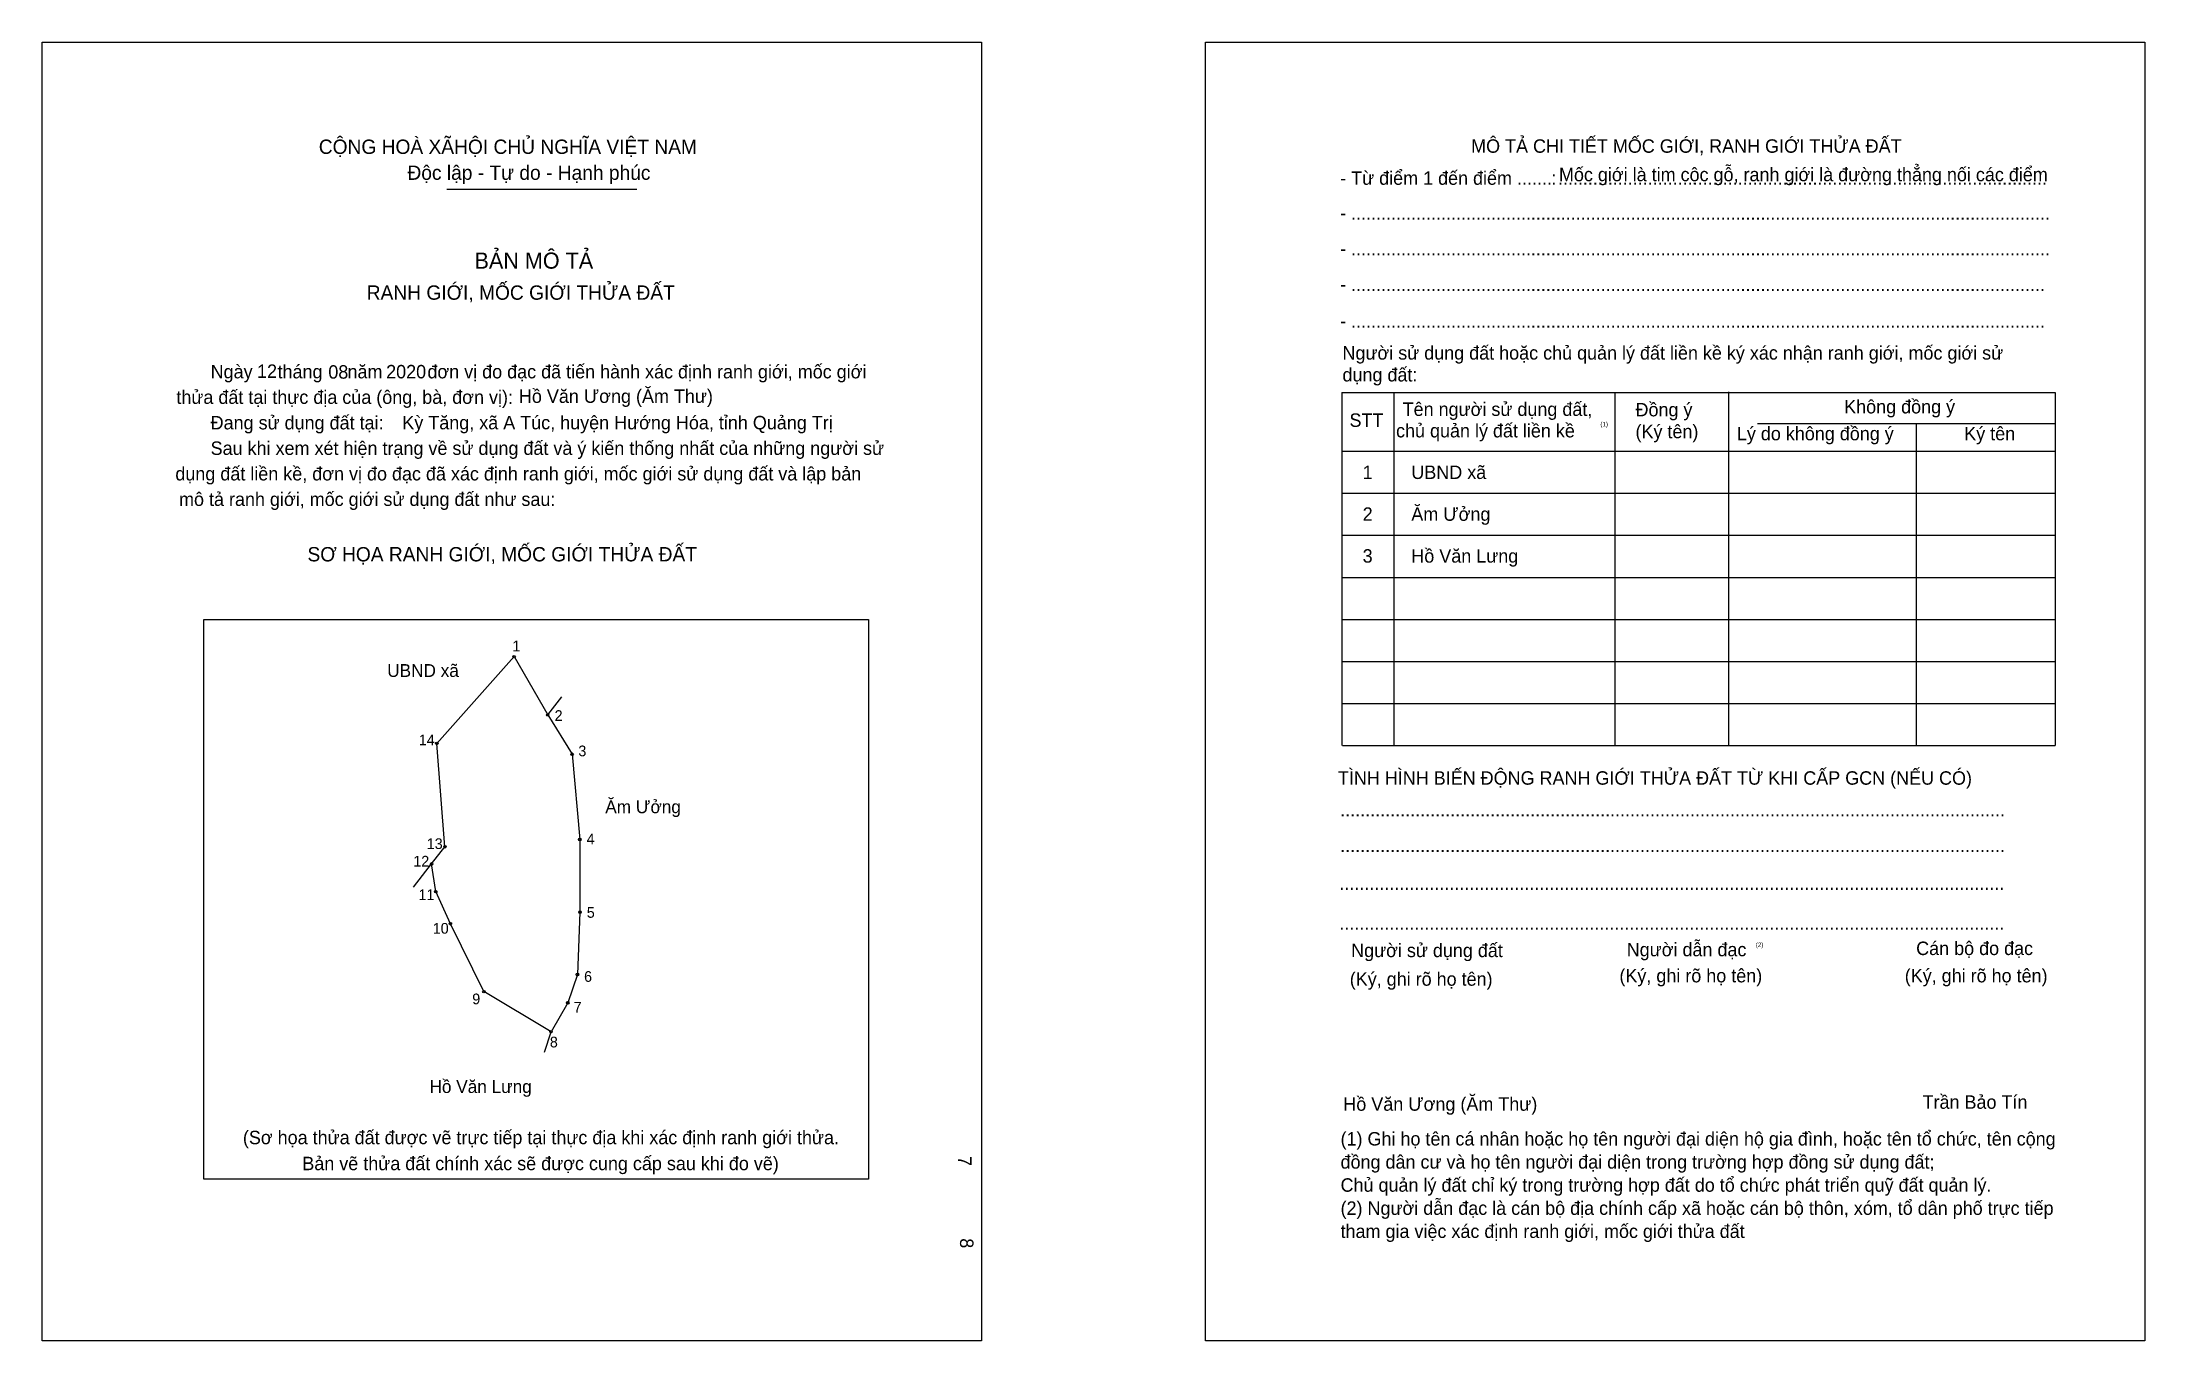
# Model space of a CAD drawing. Extents: x 547599 to 548408, y 1824017 to 1824517.
import ezdxf

# ---------------------------------------------------------------- set-up
doc = ezdxf.new("R2010")
doc.units = 0
for name, color, linetype in [('bmtKhungInTrang1', 7, 'Continuous'), ('bmtKhungInTrang2', 7, 'Continuous'), ('bmtNoiDung', 7, 'Continuous'), ('bmtTemplate', 7, 'Continuous'), ('CanhThua', 7, 'Continuous'), ('MocDinhThua', 7, 'Continuous'), ('RauThua', 7, 'Continuous'), ('SoHieuDinhThua', 7, 'Continuous'), ('TenChuLanCan', 7, 'Continuous')]:
    doc.layers.add(name, color=color, linetype=linetype)

msp = doc.modelspace()

# ---------------------------------------------------------------- linework, layer by layer
at = {"layer": 'bmtKhungInTrang1'}
msp.add_lwpolyline([(547599.11, 1824517.49), (547960.69, 1824517.49), (547960.69, 1824017.39), (547599.11, 1824017.39)], close=True, dxfattribs=at)
at = {"layer": 'bmtKhungInTrang2'}
msp.add_lwpolyline([(548046.91, 1824517.49), (548408.49, 1824517.49), (548408.49, 1824017.39), (548046.91, 1824017.39)], close=True, dxfattribs=at)
at = {"layer": 'bmtTemplate'}
for p, q in [((547754.92, 1824460.81), (547828.04, 1824460.81)), ((548119.45, 1824382.6), (548119.45, 1824246.65)), ((548204.5, 1824382.6), (548204.5, 1824246.65)), ((548248.26, 1824382.77), (548248.26, 1824246.65)), ((548373.87, 1824382.6), (548373.87, 1824246.65)), ((548259.36, 1824370.63), (548373.87, 1824370.63)), ((548099.62, 1824359.94), (548373.87, 1824359.94)), ((548099.62, 1824343.76), (548373.87, 1824343.76)), ((548099.62, 1824327.57), (548373.87, 1824327.57)), ((548099.62, 1824311.39), (548373.87, 1824311.39)), ((548099.62, 1824295.2), (548373.87, 1824295.2)), ((548099.62, 1824279.02), (548373.87, 1824279.02)), ((548099.62, 1824262.83), (548373.87, 1824262.83)), ((548099.62, 1824246.65), (548373.87, 1824246.65))]:
    msp.add_line(p, q, dxfattribs=at)
for points in [[(548099.44, 1824382.6), (548373.87, 1824382.6)], [(548099.44, 1824382.6), (548099.44, 1824246.65)], [(548320.49, 1824370.46), (548320.49, 1824246.65)]]:
    msp.add_lwpolyline(points, dxfattribs=at)
msp.add_lwpolyline([(547661.32, 1824079.67), (547661.32, 1824295.19), (547917.16, 1824295.19), (547917.16, 1824079.67)], close=True, dxfattribs=at)
at = {"layer": 'CanhThua'}
for p, q in [((547751.08, 1824247.46), (547780.78, 1824280.86)), ((547780.78, 1824280.86), (547793.72, 1824258.4)), ((547793.72, 1824258.4), (547803.1, 1824243.27)), ((547754.19, 1824207.67), (547751.08, 1824247.46)), ((547803.1, 1824243.27), (547806.05, 1824210.48)), ((547806.05, 1824210.48), (547806.14, 1824182.45)), ((547749.04, 1824201.05), (547754.19, 1824207.67)), ((547750.63, 1824190.38), (547749.04, 1824201.05)), ((547756.27, 1824178.02), (547750.63, 1824190.38)), ((547769.19, 1824151.88), (547756.27, 1824178.02)), ((547806.14, 1824182.45), (547805.15, 1824158.47)), ((547805.15, 1824158.47), (547801.44, 1824147.58)), ((547795, 1824136.46), (547769.19, 1824151.88)), ((547801.44, 1824147.58), (547795, 1824136.46))]:
    msp.add_line(p, q, dxfattribs=at)
at = {"layer": 'MocDinhThua'}
for centre in [(547780.78, 1824280.86), (547793.72, 1824258.4), (547751.08, 1824247.46), (547803.1, 1824243.27), (547806.05, 1824210.48), (547749.04, 1824201.05), (547754.19, 1824207.67), (547750.63, 1824190.38), (547756.27, 1824178.02), (547806.14, 1824182.45), (547805.15, 1824158.47), (547769.19, 1824151.88), (547801.44, 1824147.58), (547795, 1824136.46)]:
    msp.add_circle(centre, 0.495, dxfattribs=at)
at = {"layer": 'RauThua'}
for p, q in [((547793.72, 1824258.4), (547799.19, 1824265.42)), ((547742.04, 1824192.07), (547749.04, 1824201.05)), ((547792.45, 1824128.64), (547795, 1824136.46))]:
    msp.add_line(p, q, dxfattribs=at)

# ---------------------------------------------------------------- texts
at = {"layer": 'bmtNoiDung'}
for s, height, p in [('12', 5.174, (547681.85, 1824388.18)), ('08', 5.174, (547709.29, 1824387.89)), ('2020', 5.174, (547731.54, 1824388)), ('Hồ Văn Ương (Ăm Thư)', 5.1735, (547782.65, 1824378.55)), ('Kỳ Tăng, xã A Túc, huyện Hướng Hóa, tỉnh Quảng Trị', 5.1735, (547737.77, 1824368.38)), ('1', 5.17, (548107.4, 1824349.26)), ('UBND xã ', 5.174, (548126.12, 1824349.26)), ('Ăm Ưởng ', 5.174, (548126.12, 1824333.16)), ('2', 5.17, (548107.4, 1824333.16)), ('Hồ Văn Lưng ', 5.1735, (548126.12, 1824317.05)), ('3', 5.17, (548107.4, 1824317.05)), ('Hồ Văn Ương (Ăm Thư)', 5.1735, (548099.95, 1824106.02))]:
    msp.add_text(s, height=height, dxfattribs=at).set_placement(p)
for s, p in [('7', (547951.68, 1824088.57)), ('8', (547952.42, 1824056.91))]:
    msp.add_text(s, height=5.17, rotation=270, dxfattribs=at).set_placement(p)
at = {"layer": 'bmtTemplate'}
for s, height, p in [('CỘNG HOÀ XÃHỘI CHỦ NGHĨA VIỆT NAM', 5.5184, (547705.62, 1824474.42)), ('MÔ TẢ CHI TIẾT MỐC GIỚI, RANH GIỚI THỬA ĐẤT', 5.1715, (548149.15, 1824474.86)), ('Độc lập - Tự do - Hạnh phúc', 5.5184, (547739.74, 1824464.44)), ('- Từ điểm 1 đến điểm .......', 5.1715, (548098.74, 1824462.53)), ('Mốc giới là tim cộc gỗ, ranh giới là đường thẳng nối các điểm', 5.1715, (548182.96, 1824463.9)), (':', 5.17, (548179.99, 1824462.53)), ('..................................................................................................', 5.1715, (548182.54, 1824462.53)), ('- ............................................................................................................................................', 5.17154, (548098.74, 1824449.13)), ('BẢN MÔ TẢ', 6.208, (547765.57, 1824430.24)), ('- ............................................................................................................................................', 5.17154, (548098.74, 1824435.37)), ('RANH GIỚI, MỐC GIỚI THỬA ĐẤT', 5.5184, (547724.07, 1824418.27)), ('- ...........................................................................................................................................', 5.17154, (548098.74, 1824421.61)), ('- ...........................................................................................................................................', 5.17154, (548098.74, 1824407.53)), ('Người sử dụng đất hoặc chủ quản lý đất liền kề ký xác nhận ranh giới, mốc giới sử', 5.1715, (548099.62, 1824395.23)), ('Ngày     tháng     năm         đơn vị đo đạc đã tiến hành xác định ranh giới, mốc giới ', 5.1735, (547663.99, 1824388)), ('dụng đất:', 5.172, (548099.62, 1824386.81)), ('thửa đất tại thực địa của (ông, bà, đơn vị):', 5.1735, (547650.8, 1824378.18)), ('Tên người sử dụng đất,', 5.1715, (548122.79, 1824373.54)), ('Đồng ý', 5.172, (548212.41, 1824373.38)), ('Không đồng ý', 5.1715, (548292.72, 1824374.51)), ('Đang sử dụng đất tại:', 5.1735, (547663.99, 1824368.35)), ('STT', 5.172, (548102.32, 1824369.33)), ('chủ quản lý đất liền kề', 5.1715, (548120.25, 1824365.27)), ('(1)', 1.725, (548198.9, 1824369.52)), ('Sau khi xem xét hiện trạng về sử dụng đất và ý kiến thống nhất của những người sử ', 5.1735, (547663.99, 1824358.53)), ('(Ký tên)', 5.172, (548212.41, 1824364.96)), ('Lý do không đồng ý', 5.1715, (548251.43, 1824364.16)), ('Ký tên', 5.172, (548338.94, 1824364.16)), ('dụng đất liền kề, đơn vị đo đạc đã xác định ranh giới, mốc giới sử dụng đất và lập bản', 5.1735, (547650.41, 1824348.7)), ('mô tả ranh giới, mốc giới sử dụng đất như sau:', 5.1735, (547651.83, 1824338.88)), ('SƠ HỌA RANH GIỚI, MỐC GIỚI THỬA ĐẤT', 5.5184, (547701.26, 1824317.53)), ('TÌNH HÌNH BIẾN ĐỘNG RANH GIỚI THỬA ĐẤT TỪ KHI CẤP GCN (NẾU CÓ)', 5.1715, (548097.87, 1824231.55)), ('.....................................................................................................................................', 5.1793, (548098.74, 1824219.38)), ('.....................................................................................................................................', 5.1793, (548098.74, 1824205.63)), ('.....................................................................................................................................', 5.1793, (548098.47, 1824191.06)), ('.....................................................................................................................................', 5.1793, (548098.47, 1824175.68)), ('Người sử dụng đất', 5.1715, (548102.96, 1824165.17)), ('Người dẫn đạc', 5.1715, (548209.03, 1824165.49)), ('(2)', 1.725, (548258.69, 1824169.06)), ('Cán bộ đo đạc', 5.1715, (548320.44, 1824165.97)), ('(Ký, ghi rõ họ tên)', 5.1715, (548206.22, 1824155.45)), ('(Ký, ghi rõ họ tên)', 5.1715, (548316.04, 1824155.45)), ('(Ký, ghi rõ họ tên)', 5.1715, (548102.43, 1824154.16)), ('Trần Bảo Tín', 5.1715, (548322.9, 1824106.78)), ('(Sơ họa thửa đất được vẽ trực tiếp tại thực địa khi xác định ranh giới thửa.', 5.1735, (547676.41, 1824093.14)), ('(1) Ghi họ tên cá nhân hoặc họ tên người đại diện hộ gia đình, hoặc tên tổ chức, tên cộng', 5.1715, (548098.89, 1824092.64)), ('Bản vẽ thửa đất chính xác sẽ được cung cấp sau khi đo vẽ)', 5.1735, (547699.28, 1824083.14)), ('đồng dân cư và họ tên người đại diện trong trường hợp đồng sử dụng đất;', 5.1715, (548098.89, 1824083.74)), ('Chủ quản lý đất chỉ ký trong trường hợp đất do tổ chức phát triển quỹ đất quản lý.', 5.1715, (548098.89, 1824074.84)), ('(2) Người dẫn đạc là cán bộ địa chính cấp xã hoặc cán bộ thôn, xóm, tổ dân phố trực tiếp', 5.1715, (548098.89, 1824065.94)), ('tham gia việc xác định ranh giới, mốc giới thửa đất', 5.1715, (548098.89, 1824057.04))]:
    msp.add_text(s, height=height, dxfattribs=at).set_placement(p)
at = {"layer": 'SoHieuDinhThua'}
for s, height, p in [('1', 4.12, (547780.12, 1824282.9)), ('2', 4.12, (547796.39, 1824256.12)), ('14', 4.122, (547744.11, 1824246.72)), ('3', 4.12, (547805.54, 1824242.51)), ('13', 4.122, (547747.17, 1824206.79)), ('4', 4.12, (547808.71, 1824208.61)), ('12', 4.122, (547742, 1824200.04)), ('11', 4.122, (547744, 1824187.15)), ('10', 4.122, (547749.48, 1824174.19)), ('5', 4.12, (547808.78, 1824180.31)), ('6', 4.12, (547807.73, 1824155.65)), ('9', 4.12, (547764.69, 1824147.02)), ('7', 4.12, (547803.72, 1824143.81)), ('8', 4.12, (547794.56, 1824130.41))]:
    msp.add_text(s, height=height, dxfattribs=at).set_placement(p)
at = {"layer": 'TenChuLanCan'}
for s, p in [('UBND xã', (547731.96, 1824273.04)), ('Ăm Ưởng', (547815.88, 1824220.58)), ('Hồ Văn Lưng', (547748.23, 1824112.86))]:
    msp.add_text(s, height=4.947, dxfattribs=at).set_placement(p)

doc.saveas('drawing.dxf')
